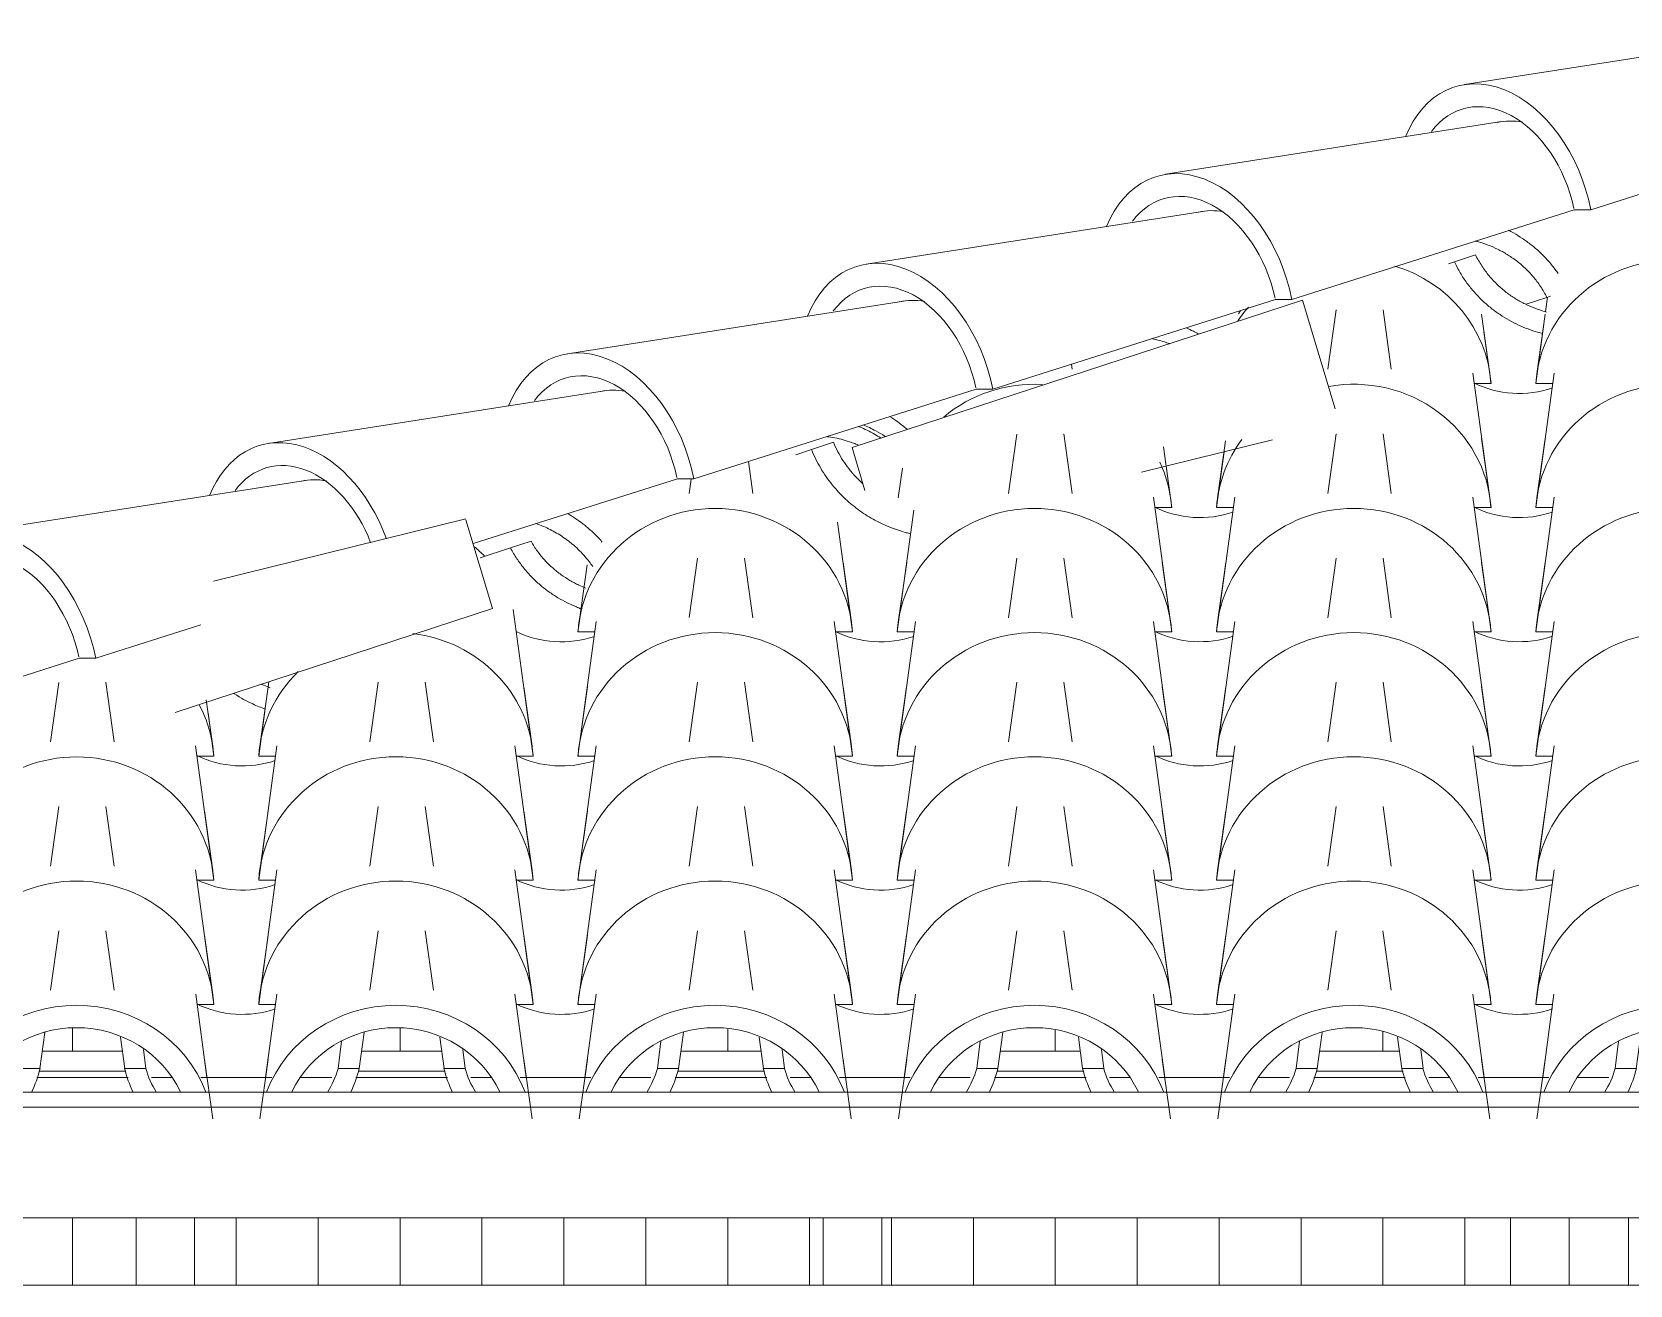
# Model space of a CAD drawing. Header units: millimetres. Extents: x -12976 to 58202, y -2238 to 7407.
# Drawn here: x 38393 to 39759, y 2606 to 3677 of the extents above; entities that cross this region are included whole.
import ezdxf

# ---------------------------------------------------------------- set-up
doc = ezdxf.new("R2010")
doc.units = ezdxf.units.MM
for name, color, linetype, lineweight in [('A-GENM', 13, 'Continuous', 9), ('A-GLAZ-CURT', 52, 'Continuous', 9), ('A-GLAZ-CWMG', 51, 'Continuous', 9), ('A-ROOF', 132, 'Continuous', 9), ('A-ROOF-OTLN', 132, 'Continuous', 9), ('A-ROOF-PATT', 132, 'Continuous', 9)]:
    doc.layers.add(name, color=color, linetype=linetype, lineweight=lineweight)

# ---------------------------------------------------------------- blocks, each defined once
blk = doc.blocks.new('Rectangular Mullion - Ripa-3919994-FACHADA LATERAL ESQUERDA')
at = {"layer": 'A-GLAZ-CWMG'}
for p, q in [((4312.8, 2805.9), (4244.3, 2805.9)), ((4585.7, 2805.9), (4517.2, 2805.9)), ((4858.5, 2805.9), (4790.1, 2805.9)), ((5131.4, 2805.9), (5063, 2805.9)), ((5404.3, 2805.9), (5335.8, 2805.9)), ((4315.7, 2788.7), (4241.4, 2788.7)), ((4588.6, 2788.7), (4514.3, 2788.7)), ((4861.5, 2788.7), (4787.2, 2788.7)), ((5134.3, 2788.7), (5060, 2788.7)), ((5407.2, 2788.7), (5332.9, 2788.7))]:
    blk.add_line(p, q, dxfattribs=at)
blk = doc.blocks.new('Rectangular Mullion - Caibro-3920082-FACHADA LATERAL ESQUERDA')
at = {"layer": 'A-GLAZ-CWMG'}
for p, q in [((4324.4, 2663.5), (4324.4, 2606)), ((4374.4, 2663.5), (4324.4, 2663.5)), ((4374.4, 2606), (4374.4, 2663.5)), ((4324.4, 2606), (4374.4, 2606))]:
    blk.add_line(p, q, dxfattribs=at)
blk = doc.blocks.new('Rectangular Mullion - Caibro-3920083-FACHADA LATERAL ESQUERDA')
at = {"layer": 'A-GLAZ-CWMG'}
for p, q in [((4911.7, 2663.5), (4911.7, 2606)), ((4961.7, 2663.5), (4911.7, 2663.5)), ((4961.7, 2606), (4961.7, 2663.5)), ((4911.7, 2606), (4961.7, 2606))]:
    blk.add_line(p, q, dxfattribs=at)
blk = doc.blocks.new('Rectangular Mullion - Caibro-3920084-FACHADA LATERAL ESQUERDA')
at = {"layer": 'A-GLAZ-CWMG'}
for p, q in [((5499.1, 2663.5), (5499.1, 2606)), ((5549.1, 2663.5), (5499.1, 2663.5)), ((5549.1, 2606), (5549.1, 2663.5)), ((5499.1, 2606), (5549.1, 2606))]:
    blk.add_line(p, q, dxfattribs=at)
blk = doc.blocks.new('COLONIAL BASE - COLONIAL BASE-3960684-FACHADA LATERAL ESQUERDA')
at = {"layer": 'A-GLAZ-CURT'}
for p, q in [((3752.8, 2908.8), (3760, 2858)), ((3978.5, 2858), (3985.6, 2908.8)), ((3889.4, 2783.5), (3899, 2854.7)), ((4102.5, 2854.7), (4112.1, 2783.5)), ((3765.4, 2818), (3769, 2791.1)), ((3951.4, 2791.1), (3954.2, 2814.6)), ((3969.4, 2791.1), (3973.6, 2821.9)), ((3787.1, 2791.1), (3785.1, 2807.3)), ((3769, 2791.1), (3787.1, 2791.1)), ((3891.5, 2798.8), (3884.4, 2748)), ((3951.4, 2791.1), (3969.4, 2791.1)), ((4117.1, 2748), (4110, 2798.8))]:
    blk.add_line(p, q, dxfattribs=at)
for centre, major_axis, start_param, end_param in [((4000.7, 2732.6), (117.5, 0), 0.348057, 2.793536), ((4000.7, 2732.6), (97.5, 0), 0.425177, 2.716415), ((3869.2, 2812.9), (102.8, 0), 3.36491, 3.584479), ((3869.2, 2812.9), (85.3, 0), 3.411763, 3.68386), ((3869.2, 2812.9), (85.3, 0), 5.740918, 6.013015), ((3869.2, 2812.9), (102.8, 0), 5.840299, 6.059868)]:
    blk.add_ellipse(centre, major_axis=major_axis, ratio=0.957826, start_param=start_param, end_param=end_param, dxfattribs=at)
blk = doc.blocks.new('COLONIAL BASE - COLONIAL BASE-V208-FACHADA LATERAL ESQUERDA')
at = {"layer": 'A-GLAZ-CURT'}
for p, q in [((4298.6, 3015), (4305.7, 2964.1)), ((4524.3, 2964.1), (4531.4, 3015)), ((4429.2, 2845.9), (4444.8, 2960.8)), ((4648.2, 2960.8), (4663.8, 2845.9)), ((4437.2, 2905), (4430.1, 2854.2)), ((4662.9, 2854.2), (4655.8, 2905)), ((4443.6, 2845.9), (4429.2, 2845.9)), ((4663.8, 2845.9), (4649.4, 2845.9))]:
    blk.add_line(p, q, dxfattribs=at)
for centre, major_axis, start_param, end_param in [((4546.5, 2838.8), (117.5, 0), 0.063873, 3.077719), ((4415, 2919.1), (85.3, 0), 4.240455, 5.051809)]:
    blk.add_ellipse(centre, major_axis=major_axis, ratio=0.957826, start_param=start_param, end_param=end_param, dxfattribs=at)
blk = doc.blocks.new('Colonial cumeeira - hip-4041825-FACHADA LATERAL ESQUERDA')
at = {"layer": 'A-GENM', "color": 8}
for p, q in [((5747, 3677), (5459.7, 3632)), ((5491.5, 3600.4), (5204.1, 3555.4)), ((5567.7, 3525.1), (5809.2, 3601.8)), ((5312.2, 3448.4), (5553.6, 3525.1)), ((5553.6, 3525.1), (5567.7, 3525.1)), ((5235.9, 3523.7), (4948.5, 3478.7)), ((4980.3, 3447), (4693, 3402)), ((5056.6, 3371.8), (5298.3, 3448.5)), ((5298, 3448.4), (5312.2, 3448.4)), ((4724.8, 3370.4), (4437.4, 3325.4)), ((4801.1, 3295.1), (5042.5, 3371.8)), ((5042.5, 3371.8), (5056.6, 3371.8)), ((4469.2, 3293.7), (4181.9, 3248.7)), ((4612.4, 3239.7), (4787, 3295.1)), ((4786.9, 3295.1), (4801.1, 3295.1)), ((4290, 3141.8), (4379.8, 3170.3)), ((4034.4, 3065.1), (4275.9, 3141.8)), ((4275.8, 3141.8), (4290, 3141.8))]:
    blk.add_line(p, q, dxfattribs=at)
for centre, major_axis, start_param, end_param in [((5485.9, 3517.8), (-33.8, 112.5), 4.571652, 6.997772), ((5485.9, 3517.8), (-28, 93.4), 4.596609, 6.758933), ((5513.8, 3503.1), (-28.7, 95.8), 5.937786, 6.240974), ((5230.4, 3441.1), (-33.8, 112.5), 4.571652, 6.997772), ((5230.4, 3441.1), (-28, 93.4), 4.596609, 6.758933), ((5258.3, 3426.5), (-28.7, 95.8), 5.937786, 6.240974), ((4974.8, 3364.4), (-33.8, 112.5), 4.571652, 6.997772), ((4974.8, 3364.4), (-28, 93.4), 4.596609, 6.758933), ((5002.7, 3349.8), (-28.7, 95.8), 5.937786, 6.240974), ((4719.3, 3287.8), (-33.8, 112.5), 4.571652, 6.997772), ((4719.3, 3287.8), (-28, 93.4), 4.596609, 6.758933), ((4747.1, 3273.1), (-28.7, 95.8), 5.937786, 6.240974), ((4463.7, 3211.1), (-33.8, 112.5), 4.795753, 6.997772), ((4463.7, 3211.1), (-28, 93.4), 4.82108, 6.758933), ((4491.6, 3196.5), (-28.7, 95.8), 5.937786, 6.240974), ((4208.1, 3134.4), (-33.8, 112.5), 4.571652, 6.997772), ((4208.1, 3134.4), (-28, 93.4), 4.596609, 6.758933)]:
    blk.add_ellipse(centre, major_axis=major_axis, ratio=0.691714, start_param=start_param, end_param=end_param, dxfattribs=at)

msp = doc.modelspace()

# ---------------------------------------------------------------- hatches: boundary and pattern name
at = {"layer": 'A-ROOF-PATT'}
h = msp.add_hatch(dxfattribs=at)
h.set_pattern_fill('FP_21', color=256, style=0, pattern_type=2)
h.set_pattern_definition([(90, (34157.68, 5650.85), (-70, 4e-15), [])])
h.paths.add_polyline_path([(57208.1, 2606), (57016.2, 2663.6), (56740, 2663.5), (56740, 2606), (57165.6, 2606)])
h.paths.add_polyline_path([(37481.1, 2606), (37894.7, 2606), (37894.7, 2663.6), (37618.5, 2663.6), (37426.6, 2606)])
h.paths.add_polyline_path([(37944.7, 2606), (38482, 2606), (38482, 2663.6), (37944.7, 2663.5), (37944.7, 2645.2)])
h.paths.add_polyline_path([(38532, 2606), (39069.4, 2606), (39069.4, 2663.6), (38532, 2663.5), (38532, 2645.2)])
h.paths.add_polyline_path([(39119.4, 2606), (39656.7, 2606), (39656.7, 2663.6), (39119.4, 2663.5), (39119.4, 2645.2)])
h.paths.add_polyline_path([(39706.7, 2606), (40244.1, 2606), (40243.8, 2663.6), (39706.7, 2663.5), (39706.7, 2608.1)])
h.paths.add_polyline_path([(56690, 2606), (56690, 2663.6), (56152.6, 2663.5), (56152.6, 2606), (56474.9, 2606)])
h.paths.add_polyline_path([(40294.1, 2606), (40831.4, 2606), (40831.4, 2663.6), (40294.1, 2663.5), (40294.1, 2645.2)])
h.paths.add_polyline_path([(40881.4, 2606), (41418.8, 2606), (41418.8, 2663.6), (40881.4, 2663.5), (40881.4, 2645.2)])
h.paths.add_polyline_path([(41468.8, 2606), (42006.2, 2606), (42006.2, 2663.6), (41468.8, 2663.5), (41468.8, 2645.2)])
h.paths.add_polyline_path([(42056.2, 2606), (42593.5, 2606), (42593.5, 2663.6), (42056.2, 2663.5), (42056.2, 2645.2)])
h.paths.add_polyline_path([(42643.5, 2606), (43180.9, 2606), (43180.9, 2663.6), (42643.5, 2663.5), (42643.5, 2608.1)])
h.paths.add_polyline_path([(56102.6, 2606), (56102.6, 2663.6), (55565.3, 2663.5), (55565.3, 2606), (55784.2, 2606)])
h.paths.add_polyline_path([(43230.9, 2606), (43768.2, 2606), (43768.2, 2663.6), (43230.9, 2663.5), (43230.9, 2645.2)])
h.paths.add_polyline_path([(43818.2, 2606), (44355.6, 2606), (44355.6, 2663.6), (43818.2, 2663.5), (43818.2, 2645.2)])
h.paths.add_polyline_path([(55515.3, 2606), (55515.3, 2663.6), (54977.9, 2663.5), (54977.9, 2606), (55438.8, 2606)])
h.paths.add_polyline_path([(44405.6, 2606), (44942.9, 2606), (44942.9, 2663.6), (44405.6, 2663.5), (44405.6, 2645.2)])
h.paths.add_polyline_path([(44992.9, 2606), (45530.3, 2606), (45530.3, 2663.6), (44992.9, 2663.5), (44992.9, 2645.2)])
h.paths.add_polyline_path([(45580.3, 2606), (46117.6, 2606), (46117.6, 2663.6), (45580.3, 2663.5), (45580.3, 2645.2)])
h.paths.add_polyline_path([(46167.6, 2606), (46705, 2606), (46705, 2663.6), (46167.6, 2663.5), (46167.6, 2645.2)])
h.paths.add_polyline_path([(46755, 2606), (47292.3, 2606), (47292.3, 2663.6), (46755, 2663.5), (46755, 2645.2)])
h.paths.add_polyline_path([(47342.3, 2606), (47879.7, 2606), (47879.7, 2663.6), (47342.3, 2663.5), (47342.3, 2645.2)])
h.paths.add_polyline_path([(47929.7, 2606), (48467, 2606), (48467, 2663.6), (47929.7, 2663.5), (47929.7, 2645.2)])
h.paths.add_polyline_path([(48517, 2606), (49054.4, 2606), (49054.4, 2663.6), (48517, 2663.5), (48517, 2645.2)])
h.paths.add_polyline_path([(49104.4, 2606), (49641.7, 2606), (49641.7, 2663.6), (49104.4, 2663.5), (49104.4, 2645.2)])
h.paths.add_polyline_path([(49691.7, 2606), (50229.1, 2606), (50229.1, 2663.6), (49691.7, 2663.5), (49691.7, 2645.2)])
h.paths.add_polyline_path([(50279.1, 2606), (50816.4, 2606), (50816.4, 2663.6), (50279.1, 2663.5), (50279.1, 2645.2)])
h.paths.add_polyline_path([(50866.4, 2606), (51403.8, 2606), (51403.8, 2663.6), (50866.4, 2663.5), (50866.4, 2645.2)])
h.paths.add_polyline_path([(51453.8, 2606), (51991.2, 2606), (51991.2, 2663.6), (51453.8, 2663.5), (51453.8, 2645.2)])
h.paths.add_polyline_path([(52041.2, 2606), (52578.5, 2606), (52578.5, 2663.6), (52041.2, 2663.5), (52041.2, 2645.2)])
h.paths.add_polyline_path([(52628.5, 2606), (53165.9, 2606), (53165.9, 2663.6), (52628.5, 2663.5), (52628.5, 2645.2)])
h.paths.add_polyline_path([(53215.9, 2606), (53753.2, 2606), (53753.2, 2663.6), (53215.9, 2663.5), (53215.9, 2645.2)])
h.paths.add_polyline_path([(53803.2, 2606), (54340.6, 2606), (54340.6, 2663.6), (53803.2, 2663.5), (53803.2, 2645.2)])
h.paths.add_polyline_path([(54927.9, 2606), (54927.9, 2663.6), (54390.6, 2663.5), (54390.6, 2606), (54748.2, 2606)])
h.paths.add_polyline_path([(40357.1, 2805.9), (40380.6, 2805.9), (40378.7, 2818.1), (40365.2, 2823.1), (40340.9, 2825.9), (40317.4, 2823.1), (40314.3, 2821.5), (40312.1, 2805.9), (40351.7, 2805.9)])
h.paths.add_polyline_path([(50141, 2805.9), (50204.2, 2805.9), (50202.5, 2818), (50189, 2823.1), (50165, 2826), (50141, 2823.1), (50137.9, 2821.9), (50135.8, 2805.9)])
h.paths.add_polyline_path([(49931.3, 2805.9), (49929.6, 2818), (49916.2, 2823.1), (49892.1, 2826), (49868.1, 2823.1), (49865, 2821.9), (49862.9, 2805.9), (49921.3, 2805.9)])
h.paths.add_polyline_path([(44132.4, 2805.9), (44200.9, 2805.9), (44199.2, 2818), (44185.7, 2823.1), (44161.7, 2826), (44137.7, 2823.1), (44134.6, 2821.9), (44132.5, 2806.6)])
h.paths.add_polyline_path([(40585, 2805.9), (40653.5, 2805.9), (40651.8, 2818), (40638.3, 2823.1), (40613.4, 2825.9), (40589.2, 2822.7), (40587.1, 2821.5), (40585.3, 2807.6)])
h.paths.add_polyline_path([(50423.6, 2805.9), (50477, 2805.9), (50475.4, 2818), (50461.9, 2823.1), (50437.9, 2826), (50413.9, 2823.1), (50410.8, 2821.9), (50408.7, 2805.9), (50413.9, 2805.9)])
h.paths.add_polyline_path([(56417.1, 2805.9), (56477.1, 2805.9), (56477.1, 2818.6), (56465.2, 2823.1), (56441.2, 2826), (56417.1, 2823.1), (56414, 2821.9), (56412, 2805.9)])
h.paths.add_polyline_path([(49611.2, 2805.9), (49641.7, 2805.9), (49641.7, 2823.3), (49619.3, 2826), (49595.2, 2823.1), (49592.1, 2821.9), (49590, 2805.9), (49605, 2805.9)])
h.paths.add_polyline_path([(55047.5, 2805.9), (55115.9, 2805.9), (55114.3, 2818), (55100.8, 2823.1), (55076.8, 2826), (55052.8, 2823.1), (55049.7, 2821.9), (55047.6, 2806.6)])
h.paths.add_polyline_path([(54834.5, 2805.9), (54843.1, 2805.9), (54841.4, 2818), (54827.9, 2823.1), (54803.9, 2826), (54779.9, 2823.1), (54776.8, 2821.9), (54774.7, 2805.9), (54833.1, 2805.9)])
h.paths.add_polyline_path([(49385.5, 2805.9), (49383.9, 2818), (49370.4, 2823.1), (49346.4, 2826), (49322.3, 2823.1), (49319.2, 2821.9), (49317.2, 2805.9), (49375.6, 2805.9)])
h.paths.add_polyline_path([(50686.7, 2805.9), (50749.9, 2805.9), (50748.3, 2818), (50733.6, 2823.3), (50710.8, 2826), (50686.7, 2823.1), (50683.6, 2821.9), (50681.6, 2805.9)])
h.paths.add_polyline_path([(40887.2, 2805.9), (40926.4, 2805.9), (40924.7, 2818), (40911.2, 2823.1), (40887.2, 2826), (40881.4, 2825.3), (40881.4, 2805.9)])
h.paths.add_polyline_path([(40107.7, 2805.9), (40106.1, 2818), (40092.6, 2823.1), (40068.6, 2826), (40044.5, 2823.1), (40041.4, 2821.9), (40039.4, 2805.9), (40097.8, 2805.9)])
h.paths.add_polyline_path([(49104.4, 2805.9), (49112.7, 2805.9), (49111, 2818), (49104.4, 2820.5), (49104.4, 2814.6)])
h.paths.add_polyline_path([(49050, 2805.9), (49054.4, 2805.9), (49054.4, 2823.7), (49049.5, 2823.1), (49046.4, 2821.9), (49044.3, 2805.9), (49049.5, 2805.9)])
h.paths.add_polyline_path([(51007.7, 2805.9), (51022.8, 2805.9), (51021.2, 2818), (51007.7, 2823.1), (50983.6, 2826), (50959.6, 2823.1), (50956.5, 2821.9), (50954.4, 2805.9), (50983.6, 2805.9)])
h.paths.add_polyline_path([(41145.8, 2805.9), (41199.2, 2805.9), (41197.6, 2818), (41184.1, 2823.1), (41160.1, 2826), (41136, 2823.1), (41132.9, 2821.9), (41130.9, 2805.9), (41136, 2805.9)])
h.paths.add_polyline_path([(48834.2, 2805.9), (48839.8, 2805.9), (48838.1, 2818), (48824.6, 2823.1), (48800.6, 2826), (48776.6, 2823.1), (48773.5, 2821.9), (48771.4, 2805.9), (48829.8, 2805.9)])
h.paths.add_polyline_path([(56207.5, 2805.9), (56205.8, 2818), (56192.3, 2823.1), (56168.3, 2826), (56152.6, 2824.1), (56152.6, 2805.9), (56197.5, 2805.9)])
h.paths.add_polyline_path([(41408.9, 2805.9), (41418.8, 2805.9), (41418.7, 2824.3), (41408.9, 2823.1), (41405.8, 2821.9), (41403.7, 2805.9)])
h.paths.add_polyline_path([(48566.9, 2805.9), (48565.3, 2818), (48551.8, 2823.1), (48527.7, 2826), (48517, 2824.7), (48517, 2805.9), (48556.9, 2805.9)])
h.paths.add_polyline_path([(51256.5, 2805.9), (51295.7, 2805.9), (51294, 2818), (51280.5, 2823.1), (51256.5, 2826), (51232.5, 2823.1), (51229.4, 2821.9), (51227.3, 2805.9), (51242.3, 2805.9)])
h.paths.add_polyline_path([(39834.9, 2805.9), (39833.2, 2818), (39819.7, 2823.1), (39795.7, 2826), (39771.7, 2823.1), (39768.6, 2821.9), (39766.5, 2805.9), (39824.9, 2805.9)])
h.paths.add_polyline_path([(48294, 2805.9), (48292.4, 2818), (48278.9, 2823.1), (48254.9, 2826), (48229.8, 2822.7), (48227.7, 2821.9), (48225.7, 2805.9), (48284.1, 2805.9)])
h.paths.add_polyline_path([(41472.1, 2805.9), (41470.5, 2818), (41468.8, 2818.7), (41468.8, 2805.9)])
h.paths.add_polyline_path([(43864.8, 2805.9), (43928, 2805.9), (43926.4, 2818), (43912.9, 2823.1), (43888.8, 2826), (43864.8, 2823.1), (43861.7, 2821.9), (43859.6, 2805.9)])
h.paths.add_polyline_path([(41705.8, 2805.9), (41745, 2805.9), (41743.3, 2818), (41729.8, 2823.1), (41705.8, 2826), (41681.8, 2823.1), (41678.7, 2821.9), (41676.6, 2805.9), (41691.6, 2805.9)])
h.paths.add_polyline_path([(48014, 2805.9), (48021.2, 2805.9), (48019.5, 2818), (48006, 2823.1), (47982, 2826), (47958, 2823.1), (47954.9, 2821.9), (47952.8, 2805.9), (48011.2, 2805.9)])
h.paths.add_polyline_path([(51505.4, 2805.9), (51568.5, 2805.9), (51566.9, 2818), (51553.4, 2823.1), (51529.4, 2826), (51505.4, 2823.1), (51502.3, 2821.9), (51500.2, 2805.9)])
h.paths.add_polyline_path([(55608.3, 2805.9), (55661.7, 2805.9), (55660.1, 2818), (55646.6, 2823.1), (55622.5, 2826), (55598.5, 2823.1), (55595.4, 2821.9), (55593.3, 2805.9), (55598.5, 2805.9)])
h.paths.add_polyline_path([(39553.1, 2805.9), (39562, 2805.9), (39560.3, 2818), (39546.8, 2823.1), (39522.8, 2826), (39498.8, 2823.1), (39495.7, 2821.9), (39493.6, 2805.9), (39552, 2805.9)])
h.paths.add_polyline_path([(41964.5, 2805.9), (42006.2, 2805.9), (42006.2, 2821.8), (42002.7, 2823.1), (41978.7, 2826), (41954.7, 2823.1), (41951.6, 2821.9), (41949.5, 2805.9), (41954.7, 2805.9)])
h.paths.add_polyline_path([(51802.3, 2805.9), (51841.4, 2805.9), (51839.8, 2818), (51826.3, 2823.1), (51802.3, 2826), (51778.2, 2823.1), (51775.1, 2821.9), (51773.1, 2805.9), (51788, 2805.9)])
h.paths.add_polyline_path([(55388.8, 2805.9), (55387.2, 2818), (55373.7, 2823.1), (55349.7, 2826), (55325.6, 2823.1), (55322.5, 2821.9), (55320.5, 2805.9), (55378.9, 2805.9)])
h.paths.add_polyline_path([(47748.3, 2805.9), (47746.6, 2818), (47733.1, 2823.1), (47709.1, 2826), (47685.1, 2823.1), (47682, 2821.9), (47679.9, 2805.9), (47738.3, 2805.9)])
h.paths.add_polyline_path([(52060.9, 2805.9), (52114.3, 2805.9), (52112.7, 2818), (52099.2, 2823.1), (52075.1, 2826), (52051.1, 2823.1), (52048, 2821.9), (52045.9, 2805.9), (52051.1, 2805.9)])
h.paths.add_polyline_path([(47475.4, 2805.9), (47473.8, 2818), (47460.3, 2823.1), (47436.2, 2826), (47412.2, 2823.1), (47409.1, 2821.9), (47407, 2805.9), (47465.4, 2805.9)])
h.paths.add_polyline_path([(39289.1, 2805.9), (39287.5, 2818), (39274, 2823.1), (39249.9, 2826), (39225.9, 2823.1), (39222.8, 2821.9), (39220.7, 2805.9), (39279.1, 2805.9)])
h.paths.add_polyline_path([(47193.8, 2805.9), (47202.5, 2805.9), (47200.9, 2818), (47187.4, 2823.1), (47163.4, 2826), (47139.3, 2823.1), (47136.2, 2821.9), (47134.2, 2805.9), (47192.6, 2805.9)])
h.paths.add_polyline_path([(55934.6, 2805.9), (55932.9, 2818), (55919.4, 2823.1), (55895.4, 2826), (55870.5, 2822.8), (55868.3, 2821.9), (55866.2, 2805.9), (55924.6, 2805.9)])
h.paths.add_polyline_path([(52324, 2805.9), (52387.2, 2805.9), (52385.5, 2818), (52372, 2823.1), (52348, 2826), (52324, 2823.1), (52320.9, 2821.9), (52318.8, 2805.9)])
h.paths.add_polyline_path([(52628.5, 2805.9), (52660.1, 2805.9), (52658.4, 2818), (52644.9, 2823.1), (52628.5, 2825.1), (52628.5, 2823.1)])
h.paths.add_polyline_path([(46929.6, 2805.9), (46928, 2818), (46914.5, 2823.1), (46890.5, 2826), (46866.5, 2823.1), (46863.4, 2821.9), (46861.3, 2805.9), (46919.7, 2805.9)])
h.paths.add_polyline_path([(39016.2, 2805.9), (39014.6, 2818), (39001.1, 2823.1), (38977.1, 2826), (38953, 2823.1), (38949.9, 2821.9), (38947.8, 2805.9), (39006.3, 2805.9)])
h.paths.add_polyline_path([(42524.5, 2805.9), (42563.6, 2805.9), (42562, 2818), (42548.5, 2823.1), (42524.5, 2826), (42500.4, 2823.1), (42497.3, 2821.9), (42495.3, 2805.9), (42510.2, 2805.9)])
h.paths.add_polyline_path([(52917.8, 2805.9), (52932.9, 2805.9), (52931.3, 2818), (52917.8, 2823.1), (52893.8, 2826), (52869.7, 2823.1), (52866.6, 2821.9), (52864.6, 2805.9), (52893.8, 2805.9)])
h.paths.add_polyline_path([(46656.8, 2805.9), (46655.1, 2818), (46641.6, 2823.1), (46617.6, 2826), (46593.6, 2823.1), (46590.5, 2821.9), (46588.3, 2805.9), (46646.8, 2805.9)])
h.paths.add_polyline_path([(38743.3, 2805.9), (38741.7, 2818), (38728.2, 2823.1), (38704.2, 2826), (38680.2, 2823.1), (38677.1, 2821.9), (38675, 2805.9), (38733.4, 2805.9)])
h.paths.add_polyline_path([(53142.6, 2805.9), (53165.9, 2805.9), (53165.9, 2825.9), (53142.6, 2823.1), (53139.5, 2821.9), (53137.4, 2805.9)])
h.paths.add_polyline_path([(46383.9, 2805.9), (46382.2, 2818), (46368.8, 2823.1), (46344.7, 2826), (46320.7, 2823.1), (46317.6, 2821.9), (46315.5, 2805.9), (46373.9, 2805.9)])
h.paths.add_polyline_path([(44420.3, 2805.9), (44473.8, 2805.9), (44472.1, 2818), (44458.6, 2823.1), (44434.6, 2826), (44410.6, 2823.1), (44407.5, 2821.9), (44405.6, 2805.9), (44410.6, 2805.9)])
h.paths.add_polyline_path([(42783.1, 2805.9), (42836.5, 2805.9), (42834.8, 2818), (42821.4, 2823.1), (42797.3, 2826), (42773.3, 2823.1), (42770.2, 2821.9), (42768.1, 2805.9), (42773.3, 2805.9)])
h.paths.add_polyline_path([(53478.7, 2805.9), (53477.3, 2814.6), (53477.3, 2805.9)])
h.paths.add_polyline_path([(53698.2, 2805.9), (53751.6, 2805.9), (53749.9, 2818), (53736.4, 2823.1), (53712.1, 2826), (53688.4, 2823.1), (53685.3, 2821.9), (53683.2, 2805.9), (53688.4, 2805.9)])
h.paths.add_polyline_path([(38470.5, 2805.9), (38468.8, 2818), (38455.3, 2823.1), (38430.8, 2825.9), (38407.3, 2823.1), (38404.2, 2821.9), (38402.1, 2805.9), (38460.5, 2805.9)])
h.paths.add_polyline_path([(46111, 2805.9), (46109.4, 2818), (46095.9, 2823.1), (46071.9, 2826), (46047.8, 2823.1), (46044.7, 2821.9), (46042.7, 2805.9), (46101.1, 2805.9)])
h.paths.add_polyline_path([(53971, 2805.9), (54024.4, 2805.9), (54022.8, 2818), (54009.3, 2823.1), (53985.3, 2826), (53961.3, 2823.1), (53958.2, 2821.9), (53956.1, 2805.9), (53961.3, 2805.9)])
h.paths.add_polyline_path([(45510.3, 2805.9), (45530.3, 2805.9), (45530.3, 2825.5), (45526.1, 2826), (45502.1, 2823.1), (45499, 2821.9), (45496.9, 2805.9), (45502.1, 2805.9)])
h.paths.add_polyline_path([(43046.2, 2805.9), (43109.4, 2805.9), (43107.7, 2818), (43092.9, 2823.3), (43070.2, 2826), (43046.2, 2823.1), (43043.1, 2821.9), (43041, 2805.9)])
h.paths.add_polyline_path([(43655.1, 2805.9), (43653.5, 2818), (43640, 2823.1), (43616, 2826), (43591.9, 2823.1), (43588.8, 2821.9), (43586.8, 2805.9), (43654.1, 2805.9)])
h.paths.add_polyline_path([(38197.6, 2805.9), (38195.9, 2818), (38182.5, 2823.1), (38158.4, 2825.6), (38157.3, 2825.3), (38157.3, 2805.9), (38187.6, 2805.9)])
h.paths.add_polyline_path([(45292.4, 2805.9), (45290.7, 2818), (45277.2, 2823.1), (45251.3, 2825.8), (45229.2, 2823.1), (45226.1, 2821.9), (45224, 2805.9), (45282.4, 2805.9)])
h.paths.add_polyline_path([(54228.9, 2805.9), (54297.3, 2805.9), (54295.7, 2818), (54282.2, 2823.1), (54258.2, 2826), (54234.1, 2823.1), (54231, 2821.9), (54229, 2806.6)])
h.paths.add_polyline_path([(43343.1, 2805.9), (43382.2, 2805.9), (43380.6, 2818), (43367.1, 2823.1), (43343.1, 2826), (43319.1, 2823.1), (43316, 2821.9), (43313.9, 2805.9), (43328.8, 2805.9)])
h.paths.add_polyline_path([(45019.5, 2805.9), (45017.9, 2818), (45004.4, 2823.1), (44992.9, 2824.5), (44992.9, 2805.9), (45009.5, 2805.9)])
h.paths.add_polyline_path([(54555.1, 2805.9), (54570.2, 2805.9), (54568.5, 2818), (54555.1, 2823.1), (54531, 2826), (54507, 2823.1), (54503.9, 2821.9), (54501.8, 2805.9), (54531, 2805.9)])
h.paths.add_polyline_path([(44746.6, 2805.9), (44745, 2818), (44731.5, 2823.1), (44707.5, 2826), (44683.4, 2823.1), (44680.3, 2821.9), (44678.3, 2805.9), (44736.7, 2805.9)])

# ---------------------------------------------------------------- linework, layer by layer
at = {"layer": 'A-GLAZ-CURT'}
for p, q in [((39608.8, 3480.7), (39626.8, 3486.6)), ((39603.7, 3479), (39608.8, 3480.7)), ((39094, 3321.9), (39479, 3447.8)), ((39506.9, 3354.9), (39479, 3447.8)), ((39670.2, 3444.4), (39687.9, 3450.2)), ((39686.7, 3438.2), (39688.4, 3450.4)), ((39690.9, 3451.2), (39687.9, 3450.2)), ((39500.6, 3388.8), (39507.7, 3439.6)), ((39639.2, 3384.9), (39632.1, 3435.8)), ((39686.4, 3435.8), (39679.3, 3384.9)), ((39634.1, 3420.6), (39640.1, 3376.7)), ((39678.4, 3376.7), (39685.3, 3427.4)), ((39281.5, 3392.9), (39282, 3388.8)), ((39624.5, 3385.4), (39640.1, 3270.6)), ((39640.1, 3376.7), (39625.7, 3376.7)), ((39692.8, 3376.7), (39678.4, 3376.7)), ((39227.7, 3282.6), (39234.8, 3333.4)), ((39045.9, 3315.7), (39059.4, 3320.1)), ((39059.4, 3320.1), (39078.2, 3326.3)), ((39094, 3321.9), (39105, 3285.1)), ((39453.3, 3328.3), (39341.4, 3300.7)), ((39366.3, 3278.8), (39360.2, 3322.5)), ((39413.3, 3327.7), (39406.4, 3278.8)), ((39639.2, 3278.8), (39632.1, 3329.6)), ((39005.4, 3309.9), (39009.2, 3282.6)), ((39362.4, 3306), (39367.2, 3270.6)), ((39405.6, 3270.6), (39412, 3318.3)), ((38954.8, 3282.6), (38956.5, 3294.7)), ((39137.2, 3304.2), (39133.5, 3278.8)), ((39351.6, 3279.3), (39367.2, 3164.4)), ((39132.7, 3164.4), (39146.7, 3268.2)), ((39367.2, 3270.6), (39352.8, 3270.6)), ((39419.9, 3270.6), (39405.6, 3270.6)), ((39640.1, 3270.6), (39625.7, 3270.6)), ((38763.8, 3260.8), (38548.2, 3207.6)), ((38786.7, 3184.2), (38764, 3260.1)), ((39081.6, 3258.2), (39094.3, 3164.4)), ((38802.1, 3236), (38819.7, 3241.7)), ((38776.1, 3227.5), (38802.1, 3236)), ((38954.8, 3176.5), (38961.9, 3227.3)), ((39093.5, 3172.6), (39086.3, 3223.5)), ((39140.7, 3223.5), (39133.5, 3172.6)), ((39366.3, 3172.6), (39359.2, 3223.5)), ((38867.5, 3221.5), (38860.7, 3172.6)), ((38786.7, 3184.2), (38515.5, 3095.5)), ((38804.5, 3183.4), (38821.4, 3058.2)), ((38859.8, 3164.4), (38861.8, 3179.5)), ((38859.8, 3058.2), (38875.4, 3173.1)), ((39078.8, 3173.1), (39094.3, 3058.2)), ((38874.2, 3164.4), (38859.8, 3164.4)), ((39094.3, 3164.4), (39079.9, 3164.4)), ((39147, 3164.4), (39132.7, 3164.4)), ((39367.2, 3164.4), (39352.8, 3164.4)), ((38409.1, 3070.3), (38416.2, 3121.1)), ((38594.9, 3117.3), (38587.8, 3066.5)), ((38594.9, 3117.4), (38595.5, 3121.6)), ((38820.6, 3066.5), (38813.4, 3117.3)), ((38867.8, 3117.3), (38860.7, 3066.5)), ((39093.5, 3066.5), (39086.3, 3117.3)), ((38547.7, 3066.5), (38542.1, 3106.1)), ((38543.6, 3095.1), (38548.6, 3058.2)), ((38586.9, 3058.2), (38592.4, 3098.6)), ((38533, 3067), (38548.6, 2952.1)), ((38548.6, 3058.2), (38534.2, 3058.2)), ((38601.3, 3058.2), (38586.9, 3058.2)), ((38821.4, 3058.2), (38807.1, 3058.2)), ((38874.2, 3058.2), (38859.8, 3058.2)), ((39094.3, 3058.2), (39079.9, 3058.2)), ((38547.7, 2960.3), (38540.6, 3011.2)), ((38548.6, 2952.1), (38534.2, 2952.1))]:
    msp.add_line(p, q, dxfattribs=at)
for centre, major_axis, start_param, end_param in [((39522.8, 3369.5), (117.5, 0), 0.063873, 1.266918), ((39795.7, 3369.5), (117.5, 0), 0.063873, 3.077719), ((39522.8, 3369.5), (117.5, 0), 2.442083, 2.575776), ((39249.9, 3263.4), (117.5, 0), 1.512634, 2.291706), ((39522.8, 3263.4), (117.5, 0), 0.063873, 1.755004), ((39664.2, 3449.8), (85.3, 0), 4.240455, 5.051809), ((39522.8, 3263.4), (117.5, 0), 2.521955, 3.077719), ((39249.9, 3263.4), (117.5, 0), 0.063873, 0.42066), ((38977.1, 3157.2), (117.5, 0), 0.063873, 3.077719), ((39249.9, 3157.2), (117.5, 0), 0.063873, 3.077719), ((39391.3, 3343.7), (85.3, 0), 4.240455, 5.051809), ((38704.2, 3162.4), (102.8, 0), 0.742524, 0.859637), ((38704.2, 3051.1), (117.5, 0), 0.063873, 1.447648), ((38845.6, 3237.5), (85.3, 0), 4.240455, 5.051809), ((38977.1, 3051.1), (117.5, 0), 0.063873, 3.077719), ((39118.4, 3237.5), (85.3, 0), 4.240455, 5.051809), ((38704.2, 3051.1), (117.5, 0), 2.360531, 3.077719), ((38431.3, 3051.1), (117.5, 0), 0.063873, 0.472046), ((38431.3, 2944.9), (117.5, 0), 0.063873, 3.077719), ((38572.7, 3131.4), (85.3, 0), 4.240455, 5.051809), ((38845.6, 3131.4), (85.3, 0), 4.240455, 5.051809)]:
    msp.add_ellipse(centre, major_axis=major_axis, ratio=0.957826, start_param=start_param, end_param=end_param, dxfattribs=at)
for points, knots in [([(39687.9, 3450.2), (39686.2, 3453.5), (39682.5, 3459.7), (39676.3, 3468), (39670.4, 3474.2), (39665.5, 3478.6), (39660.4, 3482.7), (39655.1, 3486.2), (39649.8, 3489.3), (39644.4, 3492.1), (39637.6, 3495.1), (39631.1, 3497.2), (39627.4, 3498.2), (39626.5, 3498.4)], [-1, -1, -1, -1, -0.9669118, -0.9338235, -0.9007353, -0.8841912, -0.8676471, -0.8345588, -0.8180147, -0.8014706, -0.7683824, -0.7352941, -0.7240245, -0.7240245, -0.7240245, -0.7240245]), ([(39655, 3507.5), (39656.4, 3506.8), (39660.5, 3504.6), (39667, 3500.6), (39673.3, 3496.1), (39678.2, 3492.1), (39681.8, 3488.9), (39685.3, 3485.4), (39689.8, 3480.6), (39693.9, 3475.7), (39696.6, 3471.8), (39697.4, 3470.7)], [-0.1983673, -0.1983673, -0.1983673, -0.1983673, -0.1842105, -0.1578947, -0.1315789, -0.1184211, -0.1052632, -0.0921053, -0.0789474, -0.0526316, -0.0423209, -0.0423209, -0.0423209, -0.0423209]), ([(39626.8, 3486.6), (39628.5, 3483.2), (39632.2, 3476.9), (39638.4, 3468.4), (39644.4, 3462.1), (39649.4, 3457.6), (39654.4, 3453.4), (39659.8, 3449.8), (39665.1, 3446.6), (39670.6, 3443.8), (39677.5, 3440.8), (39683.7, 3438.7), (39687, 3437.8), (39687.6, 3437.6)], [-1, -1, -1, -1, -0.9669118, -0.9338235, -0.9007353, -0.8841912, -0.8676471, -0.8345588, -0.8180147, -0.8014706, -0.7683824, -0.7352941, -0.7286002, -0.7286002, -0.7286002, -0.7286002]), ([(39684.2, 3419.2), (39682.8, 3419.6), (39675.9, 3421.5), (39666.3, 3425.1), (39655.6, 3430.5), (39647.8, 3435.3), (39641.5, 3439.9), (39636.5, 3444), (39632.9, 3447.3), (39629.4, 3450.8), (39624.8, 3455.7), (39619.4, 3462.3), (39613.7, 3471.1), (39610.3, 3477.4), (39608.8, 3480.7)], [-0.2772525, -0.2772525, -0.2772525, -0.2772525, -0.2631579, -0.2105263, -0.1842105, -0.1578947, -0.1315789, -0.1184211, -0.1052632, -0.0921053, -0.0789474, -0.0526316, -0.0263158, 0, 0, 0, 0]), ([(39365.2, 3410.7), (39365.1, 3410.7), (39362.4, 3411.7), (39357.4, 3413.3), (39352.4, 3414.4), (39350.1, 3414.9)], [-0.76973138, -0.76973138, -0.76973138, -0.76973138, -0.76838235, -0.73529412, -0.70588235, -0.70588235, -0.70588235, -0.70588235]), ([(39379.5, 3424.3), (39381.6, 3423.3), (39385.1, 3421.6), (39388.5, 3419.7), (39389.9, 3418.9)], [-0.20631069, -0.20631069, -0.20631069, -0.20631069, -0.18421053, -0.16973827, -0.16973827, -0.16973827, -0.16973827]), ([(39126.1, 3348.4), (39128.5, 3346.9), (39133.6, 3343.5), (39138.5, 3339.6), (39141.1, 3337.5)], [-0.5720555, -0.5720555, -0.5720555, -0.5720555, -0.5, -0.4210417, -0.4210417, -0.4210417, -0.4210417]), ([(39118.3, 3330.1), (39116.7, 3331.2), (39110.8, 3334.8), (39104.6, 3337.8), (39100.1, 3339.7), (39099.9, 3339.8)], [-0.3999799, -0.3999799, -0.3999799, -0.3999799, -0.3333333, -0.1666667, -0.1591383, -0.1591383, -0.1591383, -0.1591383]), ([(39103.2, 3341.3), (39107, 3339.8), (39113.4, 3336.8), (39119.6, 3333.1), (39122.2, 3331.4)], [-0.1129404, -0.1129404, -0.1129404, -0.1129404, -0.06666667, -0.03360986, -0.03360986, -0.03360986, -0.03360986]), ([(39144, 3248.1), (39142.8, 3248.4), (39137.1, 3249.9), (39126.9, 3253.3), (39113.5, 3259.4), (39100.6, 3267.5), (39090.3, 3275.8), (39082.5, 3283.6), (39075.2, 3292), (39066.8, 3303.9), (39061.7, 3314.5), (39059.4, 3320.1)], [-0.909076, -0.909076, -0.909076, -0.909076, -0.875, -0.75, -0.625, -0.5, -0.375, -0.3125, -0.25, -0.125, 0, 0, 0, 0]), ([(39099.5, 3323.9), (39098.1, 3324.5), (39094.3, 3326), (39085.9, 3328.8), (39078.1, 3330.5), (39072.6, 3331.1), (39071.9, 3331.2)], [-0.8005372, -0.8005372, -0.8005372, -0.8005372, -0.78125, -0.75, -0.6875, -0.6774929, -0.6774929, -0.6774929, -0.6774929]), ([(39078.2, 3326.3), (39080.5, 3320.8), (39084.5, 3313), (39090.3, 3304.9), (39093.8, 3300.5), (39097.5, 3296.4), (39100.6, 3293.3), (39102.8, 3291.3), (39103, 3291.1)], [-1, -1, -1, -1, -0.8333333, -0.75, -0.7083333, -0.6666667, -0.5833333, -0.5735822, -0.5735822, -0.5735822, -0.5735822]), ([(38850.7, 3265.5), (38852.2, 3264.7), (38856.1, 3262.3), (38862.5, 3257.9), (38869.8, 3252), (38875.6, 3246.4), (38879.1, 3242.7), (38880.3, 3241.3), (38880.5, 3241.1)], [-0.3149242, -0.3149242, -0.3149242, -0.3149242, -0.2916667, -0.25, -0.2083333, -0.1666667, -0.1458333, -0.142932, -0.142932, -0.142932, -0.142932]), ([(38872.4, 3220.1), (38871.4, 3221.6), (38869, 3224.9), (38864.9, 3229.9), (38860, 3234.9), (38855.7, 3238.7), (38852.3, 3241.5), (38848.8, 3244.2), (38844.2, 3247.2), (38838.7, 3250.4), (38831.8, 3253.9), (38826.6, 3255.9), (38823.3, 3257)], [-0.9210674, -0.9210674, -0.9210674, -0.9210674, -0.8958333, -0.8611111, -0.8263889, -0.7916667, -0.7743056, -0.7569444, -0.7222222, -0.6875, -0.6527778, -0.5928317, -0.5928317, -0.5928317, -0.5928317]), ([(38819.7, 3241.7), (38821.4, 3238.7), (38825.1, 3233), (38831.2, 3225.4), (38837, 3219.9), (38841.7, 3215.9), (38846.6, 3212.2), (38851.6, 3209), (38856.7, 3206.1), (38861.2, 3203.9), (38864.5, 3202.5), (38866.5, 3201.7)], [-1, -1, -1, -1, -0.9669118, -0.9338235, -0.9007353, -0.8841912, -0.8676471, -0.8345588, -0.8180147, -0.8014706, -0.7760263, -0.7760263, -0.7760263, -0.7760263]), ([(38862.4, 3184), (38861.1, 3184.5), (38857.1, 3186.1), (38850.4, 3189.1), (38842.5, 3193.4), (38836.1, 3197.6), (38831, 3201.4), (38827.4, 3204.4), (38823.8, 3207.6), (38819, 3212.2), (38813.5, 3218.5), (38807.5, 3226.7), (38803.8, 3232.8), (38802.1, 3236)], [-0.2360231, -0.2360231, -0.2360231, -0.2360231, -0.2222222, -0.1944444, -0.1666667, -0.1388889, -0.125, -0.1111111, -0.0972222, -0.0833333, -0.0555556, -0.0277778, 0, 0, 0, 0]), ([(38589.7, 3119.4), (38591.7, 3118.5), (38594, 3117.6), (38596.3, 3116.7), (38596.6, 3116.6)], [-0.79250377, -0.79250377, -0.79250377, -0.79250377, -0.76838235, -0.76470588, -0.76470588, -0.76470588, -0.76470588]), ([(38592.6, 3098.3), (38589, 3099.6), (38582.8, 3102.1), (38574, 3106.5), (38568.6, 3109.8), (38565.8, 3111.6), (38565.6, 3111.8)], [-0.24575453, -0.24575453, -0.24575453, -0.24575453, -0.21052632, -0.18421053, -0.15789474, -0.15551691, -0.15551691, -0.15551691, -0.15551691])]:
    msp.add_open_spline(points, degree=3, knots=knots, dxfattribs=at)
msp.add_open_spline([(39426, 3438.9), (39425.5, 3438), (39424.9, 3437.1), (39424.4, 3436.2)], degree=3, dxfattribs=at)
at = {"layer": 'A-ROOF'}
msp.add_line((37426.6, 2606), (57208.1, 2606), dxfattribs=at)
at = {"layer": 'A-ROOF-OTLN'}
for p, q in [((38475.3, 2783.5), (38397.2, 2783.5)), ((38513, 2783.5), (38495.4, 2783.5)), ((38598, 2783.5), (38537.6, 2783.5)), ((38649.3, 2783.5), (38622.5, 2783.5)), ((38748.2, 2783.5), (38670, 2783.5)), ((38785.9, 2783.5), (38768.3, 2783.5)), ((38870.9, 2783.5), (38810.5, 2783.5)), ((38922.1, 2783.5), (38895.4, 2783.5)), ((39021.1, 2783.5), (38942.9, 2783.5)), ((39058.8, 2783.5), (39041.2, 2783.5)), ((39143.8, 2783.5), (39083.4, 2783.5)), ((39195, 2783.5), (39168.2, 2783.5)), ((39294, 2783.5), (39215.8, 2783.5)), ((39331.6, 2783.5), (39314.1, 2783.5)), ((39416.6, 2783.5), (39356.2, 2783.5)), ((39467.9, 2783.5), (39441.1, 2783.5)), ((39566.8, 2783.5), (39488.7, 2783.5)), ((39604.5, 2783.5), (39586.9, 2783.5)), ((39689.5, 2783.5), (39629.1, 2783.5)), ((39740.8, 2783.5), (39714, 2783.5)), ((57397.3, 2770.8), (37237.3, 2770.8)), ((57397.3, 2758.1), (37237.3, 2758.1)), ((57346.5, 2663.6), (37288.1, 2663.6))]:
    msp.add_line(p, q, dxfattribs=at)

# ---------------------------------------------------------------- block references
at = {"layer": 'A-GENM', "color": 7}
msp.add_blockref('Colonial cumeeira - hip-4041825-FACHADA LATERAL ESQUERDA', (34157.7, 0), dxfattribs=at)
at = {"layer": 'A-GLAZ-CURT'}
for name, p in [('COLONIAL BASE - COLONIAL BASE-V208-FACHADA LATERAL ESQUERDA', (35249.2, 424.6)), ('COLONIAL BASE - COLONIAL BASE-V208-FACHADA LATERAL ESQUERDA', (34976.3, 318.5)), ('COLONIAL BASE - COLONIAL BASE-V208-FACHADA LATERAL ESQUERDA', (35249.2, 318.5)), ('COLONIAL BASE - COLONIAL BASE-V208-FACHADA LATERAL ESQUERDA', (34703.4, 212.3)), ('COLONIAL BASE - COLONIAL BASE-V208-FACHADA LATERAL ESQUERDA', (34976.3, 212.3)), ('COLONIAL BASE - COLONIAL BASE-V208-FACHADA LATERAL ESQUERDA', (35249.2, 212.3)), ('COLONIAL BASE - COLONIAL BASE-V208-FACHADA LATERAL ESQUERDA', (34157.7, 106.2)), ('COLONIAL BASE - COLONIAL BASE-V208-FACHADA LATERAL ESQUERDA', (34430.6, 106.2)), ('COLONIAL BASE - COLONIAL BASE-V208-FACHADA LATERAL ESQUERDA', (34703.4, 106.2)), ('COLONIAL BASE - COLONIAL BASE-V208-FACHADA LATERAL ESQUERDA', (34976.3, 106.2)), ('COLONIAL BASE - COLONIAL BASE-V208-FACHADA LATERAL ESQUERDA', (35249.2, 106.2)), ('COLONIAL BASE - COLONIAL BASE-V208-FACHADA LATERAL ESQUERDA', (33884.8, 0)), ('COLONIAL BASE - COLONIAL BASE-V208-FACHADA LATERAL ESQUERDA', (34157.7, 0)), ('COLONIAL BASE - COLONIAL BASE-V208-FACHADA LATERAL ESQUERDA', (34430.6, 0)), ('COLONIAL BASE - COLONIAL BASE-V208-FACHADA LATERAL ESQUERDA', (34703.4, 0)), ('COLONIAL BASE - COLONIAL BASE-V208-FACHADA LATERAL ESQUERDA', (34976.3, 0)), ('COLONIAL BASE - COLONIAL BASE-V208-FACHADA LATERAL ESQUERDA', (35249.2, 0)), ('COLONIAL BASE - COLONIAL BASE-3960684-FACHADA LATERAL ESQUERDA', (34430.6, 0)), ('COLONIAL BASE - COLONIAL BASE-3960684-FACHADA LATERAL ESQUERDA', (34703.4, 0)), ('COLONIAL BASE - COLONIAL BASE-3960684-FACHADA LATERAL ESQUERDA', (34976.3, 0)), ('COLONIAL BASE - COLONIAL BASE-3960684-FACHADA LATERAL ESQUERDA', (35249.2, 0)), ('COLONIAL BASE - COLONIAL BASE-3960684-FACHADA LATERAL ESQUERDA', (35522.1, 0)), ('COLONIAL BASE - COLONIAL BASE-3960684-FACHADA LATERAL ESQUERDA', (35794.9, 0))]:
    msp.add_blockref(name, p, dxfattribs=at)
at = {"layer": 'A-GLAZ-CWMG'}
for name in ['Rectangular Mullion - Ripa-3919994-FACHADA LATERAL ESQUERDA', 'Rectangular Mullion - Caibro-3920082-FACHADA LATERAL ESQUERDA', 'Rectangular Mullion - Caibro-3920083-FACHADA LATERAL ESQUERDA', 'Rectangular Mullion - Caibro-3920084-FACHADA LATERAL ESQUERDA']:
    msp.add_blockref(name, (34157.7, 0), dxfattribs=at)

doc.saveas('drawing.dxf')
